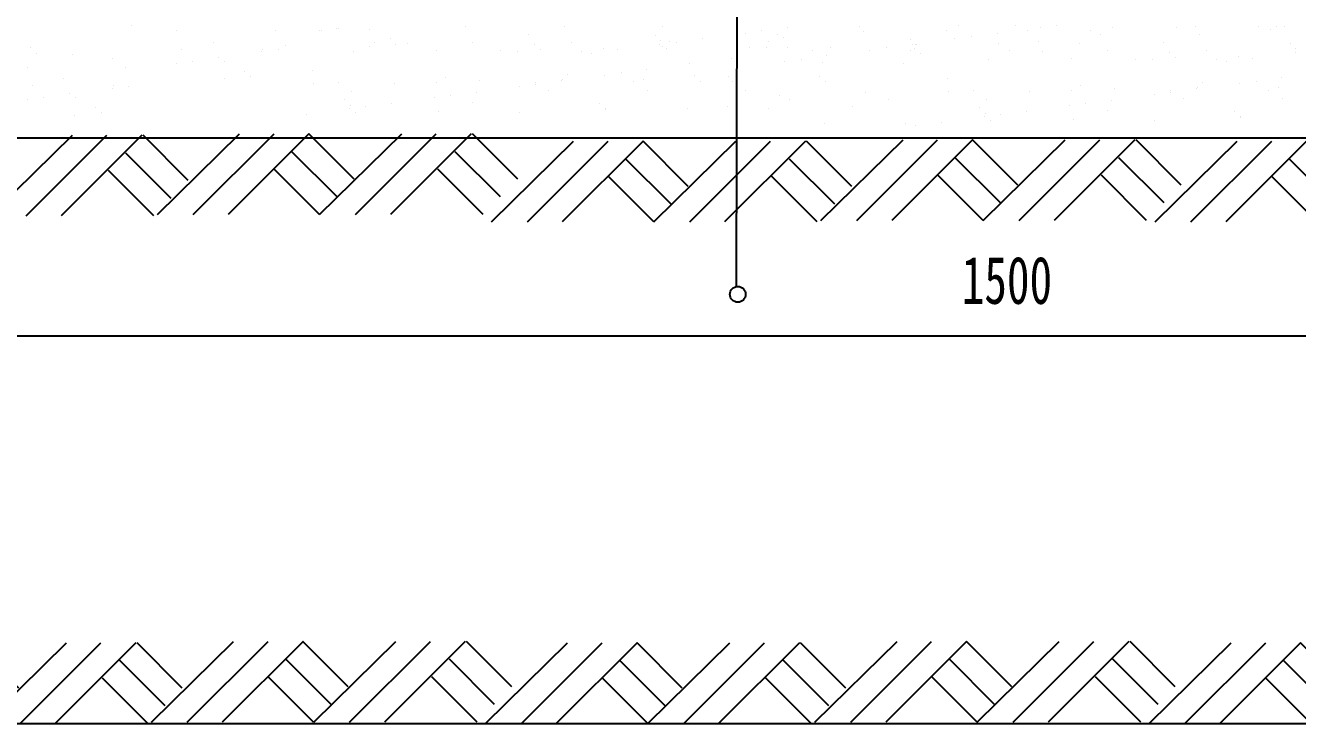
# Model space of a CAD drawing. Extents: x -45948 to -32738, y 12741 to 19047.
# Drawn here: x -41933 to -41129, y 17101 to 17543 of the extents above; entities that cross this region are included whole.
import ezdxf

# ---------------------------------------------------------------- set-up
doc = ezdxf.new("R2010")
doc.units = 0
doc.layers.get('0').update_dxf_attribs({"linetype": 'CONTINUOUS'})
doc.layers.get('DEFPOINTS').update_dxf_attribs({"linetype": 'CONTINUOUS'})
for name, color, linetype in [('LEVEL', 2, 'CONTINUOUS'), ('STAIR', 140, 'CONTINUOUS'), ('TEXT', 41, 'CONTINUOUS'), ('TREE', 3, 'CONTINUOUS')]:
    doc.layers.add(name, color=color, linetype=linetype)
doc.styles.add('HZ', font='simplex.shx', dxfattribs={"width": 0.7, "bigfont": 'hztxt.shx'})
doc.styles.add('XREF1$0$STYLE3', font='simsun.ttf', dxfattribs={"width": 0.7})
doc.dimstyles.new('STANDARD-1', dxfattribs={"dimscale": 0, "dimtxt": 450, "dimasz": 300, "dimexe": 300, "dimexo": 300, "dimgap": 200, "dimtad": 1, "dimdec": 0, "dimzin": 0, "dimtxsty": 'HZ', "dimcen": 300, "dimdle": 300, "dimclrd": 40, "dimclre": 40, "dimclrt": 41, "dimazin": 3, "dimtfac": 1, "dimtdec": 0, "dimtofl": 0, "dimtmove": 0, "dimatfit": 3, "dimtvp": 1.5, "dimtolj": 1, "dimtzin": 0})

# ---------------------------------------------------------------- blocks, each defined once
blk = doc.blocks.new('DI')
at = {"layer": 'STAIR'}
for p, q in [((-51.91, -51.04), (0, 0)), ((-29.24, -51.04), (21.82, 0.03)), ((43.91, 0.03), (-7.16, -51.04)), ((73.35, -51.04), (124.39, 0)), ((146.47, 0), (95.44, -51.04)), ((72.47, -28.63), (43.86, -0.02)), ((50.65, -51.04), (102.55, 0)), ((175.85, -28.63), (147.24, -0.02)), ((32.82, -11.06), (61.43, -39.67)), ((136.19, -11.06), (164.8, -39.67)), ((21.77, -22.11), (50.38, -50.72)), ((125.15, -22.11), (153.76, -50.72))]:
    blk.add_line(p, q, dxfattribs=at)
blk = doc.blocks.new('_ARCHTICK')
at = {"color": 0, "linetype": 'BYBLOCK', "const_width": 0.15}
blk.add_lwpolyline([(-0.5, -0.5), (0.5, 0.5)], dxfattribs=at)
blk = doc.blocks.new('*D50')
at = {"color": 40, "linetype": 'BYBLOCK'}
for p, q in [((-42092.52, 17346.47), (-40532.71, 17346.47)), ((-42062.52, 17340.65), (-42062.52, 17316.47)), ((-40562.71, 17340.65), (-40562.71, 17316.47))]:
    blk.add_line(p, q, dxfattribs=at)
at = {"layer": 'DEFPOINTS', "color": 0, "linetype": 'BYBLOCK'}
for p in [(-42062.52, 17370.65), (-40562.71, 17370.65), (-40562.71, 17346.47)]:
    blk.add_point(p, dxfattribs=at)
at = {"color": 40, "linetype": 'BYBLOCK', "xscale": 20, "yscale": 20, "zscale": 20, "rotation": 180}
blk.add_blockref('_ARCHTICK', (-42062.52, 17346.47), dxfattribs=at)
at = {"color": 40, "linetype": 'BYBLOCK', "xscale": 20, "yscale": 20, "zscale": 20}
blk.add_blockref('_ARCHTICK', (-40562.71, 17346.47), dxfattribs=at)
at = {"color": 41, "linetype": 'BYBLOCK', "insert": (-41312.61, 17381.47), "char_height": 30, "attachment_point": 5, "style": 'XREF1$0$STYLE3'}
blk.add_mtext('\\A1;1500', dxfattribs=at)

msp = doc.modelspace()

# ---------------------------------------------------------------- linework, layer by layer
at = {"color": 40, "linetype": 'BYBLOCK'}
msp.add_line((-40862.51504, 17471.53166), (-42062.51504, 17471.53166), dxfattribs=at)
at = {"layer": 'LEVEL'}
msp.add_line((-42989.02253, 17101.53166), (-39965.64251, 17101.53166), dxfattribs=at)
at = {"layer": 'LEVEL', "linetype": 'CONTINUOUS'}
msp.add_circle((-41482.76411, 17372.75109), 5, dxfattribs=at)
at = {"layer": 'STAIR'}
for p, q in [((-41955.28652, 17422.25961), (-41903.38146, 17473.29585)), ((-41932.5828, 17422.25961), (-41881.54656, 17473.29585)), ((-41859.46119, 17473.29585), (-41910.49742, 17422.25961)), ((-41830.08885, 17444.66552), (-41858.69872, 17473.27539)), ((-41869.7414, 17462.23271), (-41841.13153, 17433.62284)), ((-41880.78409, 17451.19002), (-41852.17422, 17422.58015))]:
    msp.add_line(p, q, dxfattribs=at)
at = {"layer": 'TEXT', "linetype": 'CONTINUOUS'}
msp.add_line((-41483.4894, 17378.08117), (-41482.3578, 17938.75574), dxfattribs=at)
at = {"layer": 'TREE', "linetype": 'CONTINUOUS'}
for p, q in [((-41865.97766, 17542.66619), (-41865.97766, 17542.66619)), ((-41837.55274, 17539.22198), (-41837.55274, 17539.22198)), ((-41775.2699, 17539.33516), (-41775.2699, 17539.33516)), ((-41746.87026, 17539.34855), (-41746.87026, 17539.34855)), ((-41745.71422, 17539.21461), (-41745.71422, 17539.21461)), ((-41736.46009, 17540.71907), (-41736.46009, 17540.71907)), ((-41735.30405, 17540.58514), (-41735.30405, 17540.58514)), ((-41715.31931, 17540.26959), (-41715.31931, 17540.26959)), ((-41654.87524, 17541.79114), (-41654.87524, 17541.79114)), ((-41592.5924, 17541.90432), (-41592.5924, 17541.90432)), ((-41530.30956, 17542.0175), (-41530.30956, 17542.0175)), ((-41478.09224, 17537.86178), (-41478.09224, 17537.86178)), ((-41467.68207, 17539.23231), (-41467.68207, 17539.23231)), ((-41451.42238, 17541.37294), (-41451.42238, 17541.37294)), ((-41405.74389, 17542.24386), (-41405.74389, 17542.24386)), ((-41403.39942, 17538.9621), (-41403.39942, 17538.9621)), ((-41351.0476, 17539.62986), (-41351.0476, 17539.62986)), ((-41343.46105, 17542.35704), (-41343.46105, 17542.35704)), ((-41307.27773, 17542.39073), (-41307.27773, 17542.39073)), ((-41299.8858, 17539.38448), (-41299.8858, 17539.38448)), ((-41291.61338, 17541.31584), (-41291.61338, 17541.31584)), ((-41281.17821, 17542.47022), (-41281.17821, 17542.47022)), ((-41259.65478, 17539.26048), (-41259.65478, 17539.26048)), ((-41245.86794, 17541.33064), (-41245.86794, 17541.33064)), ((-41205.63692, 17541.20664), (-41205.63692, 17541.20664)), ((-41193.51612, 17541.9984), (-41193.51612, 17541.9984)), ((-41153.28509, 17541.8744), (-41153.28509, 17541.8744)), ((-41146.04005, 17539.93494), (-41146.04005, 17539.93494)), ((-41142.35432, 17541.75302), (-41142.35432, 17541.75302)), ((-41137.32205, 17542.27022), (-41137.32205, 17542.27022)), ((-41814.27727, 17532.10807), (-41814.27727, 17532.10807)), ((-41768.82169, 17529.9575), (-41768.82169, 17529.9575)), ((-41712.60267, 17531.97574), (-41712.60267, 17531.97574)), ((-41702.49944, 17534.25753), (-41702.49944, 17534.25753)), ((-41698.81306, 17530.87958), (-41698.81306, 17530.87958)), ((-41691.29941, 17531.56708), (-41691.29941, 17531.56708)), ((-41650.31984, 17532.08893), (-41650.31984, 17532.08893)), ((-41615.04184, 17537.24107), (-41615.04184, 17537.24107)), ((-41611.27039, 17530.87965), (-41611.27039, 17530.87965)), ((-41588.037, 17532.20211), (-41588.037, 17532.20211)), ((-41535.01282, 17536.55364), (-41535.01282, 17536.55364)), ((-41531.9277, 17530.77421), (-41531.9277, 17530.77421)), ((-41531.32643, 17533.17569), (-41531.32643, 17533.17569)), ((-41525.75416, 17532.31529), (-41525.75416, 17532.31529)), ((-41521.51753, 17532.14474), (-41521.51753, 17532.14474)), ((-41505.25783, 17534.28537), (-41505.25783, 17534.28537)), ((-41463.47132, 17532.42847), (-41463.47132, 17532.42847)), ((-41457.41728, 17537.01594), (-41457.41728, 17537.01594)), ((-41453.80416, 17534.78527), (-41453.80416, 17534.78527)), ((-41373.77514, 17534.09785), (-41373.77514, 17534.09785)), ((-41372.61442, 17530.65185), (-41372.61442, 17530.65185)), ((-41370.13119, 17530.61148), (-41370.13119, 17530.61148)), ((-41370.08875, 17530.7199), (-41370.08875, 17530.7199)), ((-41345.44883, 17534.22827), (-41345.44883, 17534.22827)), ((-41335.03866, 17535.5988), (-41335.03866, 17535.5988)), ((-41318.77897, 17537.73943), (-41318.77897, 17537.73943)), ((-41317.77936, 17531.27925), (-41317.77936, 17531.27925)), ((-41292.56647, 17532.32948), (-41292.56647, 17532.32948)), ((-41266.61757, 17531.03386), (-41266.61757, 17531.03386)), ((-41253.45381, 17536.67086), (-41253.45381, 17536.67086)), ((-41213.62042, 17532.12079), (-41213.62042, 17532.12079)), ((-41191.17098, 17536.78404), (-41191.17098, 17536.78404)), ((-41133.5914, 17531.43337), (-41133.5914, 17531.43337)), ((-41929.78658, 17528.49063), (-41929.78658, 17528.49063)), ((-41926.10019, 17525.11268), (-41926.10019, 17525.11268)), ((-41903.02362, 17524.60502), (-41903.02362, 17524.60502)), ((-41878.12699, 17521.76884), (-41878.12699, 17521.76884)), ((-41834.38443, 17527.7596), (-41834.38443, 17527.7596)), ((-41810.91569, 17522.33537), (-41810.91569, 17522.33537)), ((-41783.7501, 17525.91179), (-41783.7501, 17525.91179)), ((-41783.22263, 17527.51422), (-41783.22263, 17527.51422)), ((-41773.33993, 17527.28231), (-41773.33993, 17527.28231)), ((-41725.42517, 17525.99841), (-41725.42517, 17525.99841)), ((-41715.46924, 17529.39827), (-41715.46924, 17529.39827)), ((-41673.07335, 17526.66617), (-41673.07335, 17526.66617)), ((-41632.84232, 17526.54217), (-41632.84232, 17526.54217)), ((-41621.91155, 17526.42079), (-41621.91155, 17526.42079)), ((-41607.584, 17527.5017), (-41607.584, 17527.5017)), ((-41581.68053, 17526.29679), (-41581.68053, 17526.29679)), ((-41575.35299, 17525.05716), (-41575.35299, 17525.05716)), ((-41567.89369, 17528.36695), (-41567.89369, 17528.36695)), ((-41559.09329, 17527.19779), (-41559.09329, 17527.19779)), ((-41530.06173, 17529.11128), (-41530.06173, 17529.11128)), ((-41527.66267, 17528.24295), (-41527.66267, 17528.24295)), ((-41486.41864, 17521.85464), (-41486.41864, 17521.85464)), ((-41475.31084, 17528.91071), (-41475.31084, 17528.91071)), ((-41464.38007, 17528.78933), (-41464.38007, 17528.78933)), ((-41451.11567, 17528.90259), (-41451.11567, 17528.90259)), ((-41435.74692, 17526.62911), (-41435.74692, 17526.62911)), ((-41426.44988, 17523.56428), (-41426.44988, 17523.56428)), ((-41424.14905, 17528.66533), (-41424.14905, 17528.66533)), ((-41399.28429, 17527.1407), (-41399.28429, 17527.1407)), ((-41388.87412, 17528.51122), (-41388.87412, 17528.51122)), ((-41373.46409, 17526.74229), (-41373.46409, 17526.74229)), ((-41371.08665, 17528.21517), (-41371.08665, 17528.21517)), ((-41367.40027, 17524.83722), (-41367.40027, 17524.83722)), ((-41311.18125, 17526.85547), (-41311.18125, 17526.85547)), ((-41289.87799, 17526.4468), (-41289.87799, 17526.4468)), ((-41248.89841, 17526.96865), (-41248.89841, 17526.96865)), ((-41209.84897, 17525.75938), (-41209.84897, 17525.75938)), ((-41206.16258, 17522.38143), (-41206.16258, 17522.38143)), ((-41186.61558, 17527.08183), (-41186.61558, 17527.08183)), ((-41166.47227, 17523.24667), (-41166.47227, 17523.24667)), ((-41157.67187, 17522.07752), (-41157.67187, 17522.07752)), ((-41130.50628, 17525.65393), (-41130.50628, 17525.65393)), ((-41129.90501, 17528.05542), (-41129.90501, 17528.05542)), ((-41931.97591, 17516.28266), (-41931.97591, 17516.28266)), ((-41869.69308, 17516.39584), (-41869.69308, 17516.39584)), ((-41837.58556, 17518.82421), (-41837.58556, 17518.82421)), ((-41827.17539, 17520.19474), (-41827.17539, 17520.19474)), ((-41807.19064, 17519.87919), (-41807.19064, 17519.87919)), ((-41794.37078, 17513.86713), (-41794.37078, 17513.86713)), ((-41751.42194, 17514.01357), (-41751.42194, 17514.01357)), ((-41540.2541, 17514.76707), (-41540.2541, 17514.76707)), ((-41513.08851, 17518.34349), (-41513.08851, 17518.34349)), ((-41453.11975, 17520.05313), (-41453.11975, 17520.05313)), ((-41442.70957, 17521.42365), (-41442.70957, 17521.42365)), ((-41429.1834, 17519.17735), (-41429.1834, 17519.17735)), ((-41378.02161, 17518.93197), (-41378.02161, 17518.93197)), ((-41324.00374, 17520.87813), (-41324.00374, 17520.87813)), ((-41271.65192, 17521.54589), (-41271.65192, 17521.54589)), ((-41231.4209, 17521.42189), (-41231.4209, 17521.42189)), ((-41220.49013, 17521.30051), (-41220.49013, 17521.30051)), ((-41180.25911, 17521.17651), (-41180.25911, 17521.17651)), ((-41173.93156, 17519.93689), (-41173.93156, 17519.93689)), ((-41908.70045, 17509.16875), (-41908.70045, 17509.16875)), ((-41807.34057, 17509.00787), (-41807.34057, 17509.00787)), ((-41790.6844, 17510.48918), (-41790.6844, 17510.48918)), ((-41751.20915, 17506.21366), (-41751.20915, 17506.21366)), ((-41735.24611, 17506.60948), (-41735.24611, 17506.60948)), ((-41700.04736, 17505.96828), (-41700.04736, 17505.96828)), ((-41672.96328, 17506.72266), (-41672.96328, 17506.72266)), ((-41667.70654, 17509.94819), (-41667.70654, 17509.94819)), ((-41646.02949, 17507.91444), (-41646.02949, 17507.91444)), ((-41610.68044, 17506.83584), (-41610.68044, 17506.83584)), ((-41594.08956, 17507.6795), (-41594.08956, 17507.6795)), ((-41593.67767, 17508.5822), (-41593.67767, 17508.5822)), ((-41590.18426, 17511.55777), (-41590.18426, 17511.55777)), ((-41566.92397, 17511.25591), (-41566.92397, 17511.25591)), ((-41556.5138, 17512.62644), (-41556.5138, 17512.62644)), ((-41548.3976, 17506.94903), (-41548.3976, 17506.94903)), ((-41542.51588, 17508.33682), (-41542.51588, 17508.33682)), ((-41510.15524, 17510.87035), (-41510.15524, 17510.87035)), ((-41506.46885, 17507.4924), (-41506.46885, 17507.4924)), ((-41488.49802, 17510.28298), (-41488.49802, 17510.28298)), ((-41486.11476, 17507.06221), (-41486.11476, 17507.06221)), ((-41431.20918, 17510.66166), (-41431.20918, 17510.66166)), ((-41427.5228, 17507.28371), (-41427.5228, 17507.28371)), ((-41350.00052, 17508.89329), (-41350.00052, 17508.89329)), ((-41188.76284, 17506.4375), (-41188.76284, 17506.4375)), ((-41165.50254, 17506.13564), (-41165.50254, 17506.13564)), ((-41155.09237, 17507.50616), (-41155.09237, 17507.50616)), ((-41138.83268, 17509.64679), (-41138.83268, 17509.64679)), ((-41928.8076, 17504.82028), (-41928.8076, 17504.82028)), ((-41905.33887, 17499.39605), (-41905.33887, 17499.39605)), ((-41878.17328, 17502.97247), (-41878.17328, 17502.97247)), ((-41877.64581, 17504.5749), (-41877.64581, 17504.5749)), ((-41867.76311, 17504.34299), (-41867.76311, 17504.34299)), ((-41726.8122, 17501.23649), (-41726.8122, 17501.23649)), ((-41664.18471, 17498.45129), (-41664.18471, 17498.45129)), ((-41647.92501, 17500.59192), (-41647.92501, 17500.59192)), ((-41620.75942, 17504.16834), (-41620.75942, 17504.16834)), ((-41610.34925, 17505.53887), (-41610.34925, 17505.53887)), ((-41602.24652, 17501.46285), (-41602.24652, 17501.46285)), ((-41539.96369, 17501.57603), (-41539.96369, 17501.57603)), ((-41477.68085, 17501.68921), (-41477.68085, 17501.68921)), ((-41456.15741, 17498.47947), (-41456.15741, 17498.47947)), ((-41402.13955, 17500.42563), (-41402.13955, 17500.42563)), ((-41349.78773, 17501.09339), (-41349.78773, 17501.09339)), ((-41333.82469, 17501.48921), (-41333.82469, 17501.48921)), ((-41298.62594, 17500.848), (-41298.62594, 17500.848)), ((-41271.54185, 17501.60239), (-41271.54185, 17501.60239)), ((-41266.28511, 17504.82792), (-41266.28511, 17504.82792)), ((-41244.60807, 17502.79416), (-41244.60807, 17502.79416)), ((-41219.338, 17499.04807), (-41219.338, 17499.04807)), ((-41209.25901, 17501.71557), (-41209.25901, 17501.71557)), ((-41208.92783, 17500.41859), (-41208.92783, 17500.41859)), ((-41192.66813, 17502.55922), (-41192.66813, 17502.55922)), ((-41192.25625, 17503.46192), (-41192.25625, 17503.46192)), ((-41146.97618, 17501.82875), (-41146.97618, 17501.82875)), ((-41141.09446, 17503.21654), (-41141.09446, 17503.21654)), ((-41932.00873, 17495.88489), (-41932.00873, 17495.88489)), ((-41921.59856, 17497.25542), (-41921.59856, 17497.25542)), ((-41901.61382, 17496.93987), (-41901.61382, 17496.93987)), ((-41888.79396, 17490.92781), (-41888.79396, 17490.92781)), ((-41731.51545, 17495.77263), (-41731.51545, 17495.77263)), ((-41728.43034, 17489.9932), (-41728.43034, 17489.9932)), ((-41727.82907, 17492.39468), (-41727.82907, 17492.39468)), ((-41718.02016, 17491.36372), (-41718.02016, 17491.36372)), ((-41701.76047, 17493.50435), (-41701.76047, 17493.50435)), ((-41674.59488, 17497.08077), (-41674.59488, 17497.08077)), ((-41650.30679, 17494.00426), (-41650.30679, 17494.00426)), ((-41570.27777, 17493.31684), (-41570.27777, 17493.31684)), ((-41566.63382, 17489.83047), (-41566.63382, 17489.83047)), ((-41566.59138, 17489.93889), (-41566.59138, 17489.93889)), ((-41514.282, 17490.49823), (-41514.282, 17490.49823)), ((-41489.06911, 17491.54847), (-41489.06911, 17491.54847)), ((-41463.12021, 17490.25285), (-41463.12021, 17490.25285)), ((-41449.95645, 17495.88985), (-41449.95645, 17495.88985)), ((-41410.12305, 17491.33978), (-41410.12305, 17491.33978)), ((-41387.67361, 17496.00303), (-41387.67361, 17496.00303)), ((-41330.09403, 17490.65235), (-41330.09403, 17490.65235)), ((-41325.39077, 17496.11621), (-41325.39077, 17496.11621)), ((-41273.17346, 17491.96049), (-41273.17346, 17491.96049)), ((-41262.76329, 17493.33102), (-41262.76329, 17493.33102)), ((-41246.50359, 17495.47165), (-41246.50359, 17495.47165)), ((-41200.8251, 17496.34257), (-41200.8251, 17496.34257)), ((-41138.54226, 17496.45575), (-41138.54226, 17496.45575)), ((-41901.76375, 17486.06855), (-41901.76375, 17486.06855)), ((-41885.10757, 17487.54986), (-41885.10757, 17487.54986)), ((-41755.59592, 17486.41678), (-41755.59592, 17486.41678)), ((-41724.1653, 17487.46193), (-41724.1653, 17487.46193)), ((-41671.81348, 17488.12969), (-41671.81348, 17488.12969)), ((-41620.65169, 17487.88431), (-41620.65169, 17487.88431)), ((-41327.00891, 17484.87292), (-41327.00891, 17484.87292)), ((-41326.40765, 17487.2744), (-41326.40765, 17487.2744)), ((-41322.74388, 17482.34166), (-41322.74388, 17482.34166)), ((-41316.59874, 17486.24345), (-41316.59874, 17486.24345)), ((-41300.33905, 17488.38408), (-41300.33905, 17488.38408)), ((-41270.39206, 17483.00942), (-41270.39206, 17483.00942)), ((-41248.88537, 17488.88399), (-41248.88537, 17488.88399)), ((-41219.23026, 17482.76404), (-41219.23026, 17482.76404)), ((-41168.85635, 17488.19656), (-41168.85635, 17488.19656)), ((-41165.2124, 17484.7102), (-41165.2124, 17484.7102)), ((-41165.16996, 17484.81861), (-41165.16996, 17484.81861)), ((-41427.92353, 17480.64088), (-41427.92353, 17480.64088)), ((-41376.76174, 17480.3955), (-41376.76174, 17480.3955)), ((-41370.4342, 17479.15587), (-41370.4342, 17479.15587)), ((-41354.1745, 17481.2965), (-41354.1745, 17481.2965))]:
    msp.add_line(p, q, dxfattribs=at)

# ---------------------------------------------------------------- block references
at = {"layer": 'STAIR'}
for p in [(-41797.69483, 17474.13943), (-41586.50585, 17469.52192), (-41378.26605, 17470.36549), (-41167.07707, 17469.52192), (-42009.71327, 17152.51097), (-41801.47347, 17153.35455), (-41590.28449, 17152.51097), (-41382.04469, 17153.35455), (-41170.85571, 17152.51097)]:
    msp.add_blockref('DI', p, dxfattribs=at)

# ---------------------------------------------------------------- dimensions: what is measured, and where the dimension line sits
at = {"layer": 'TEXT', "linetype": 'CONTINUOUS'}
dim = msp.add_linear_dim(base=(-40562.70983, 17346.46726), p1=(-42062.51504, 17370.64598), p2=(-40562.70983, 17370.64859), dimstyle='STANDARD-1', override={"dimscale": 1, "dimtxt": 30, "dimasz": 20, "dimexe": 30, "dimexo": 30, "dimgap": 20, "dimtxsty": 'XREF1$0$STYLE3', "dimblk1": 'ARCHTICK', "dimblk2": 'ARCHTICK', "dimsah": 1, "dimcen": 30, "dimdle": 30}, dxfattribs=at)
dim.commit()
dim.dimension.update_dxf_attribs({"geometry": '*D50', "text_midpoint": (-41312.61243, 17381.46726)})

doc.saveas('drawing.dxf')
